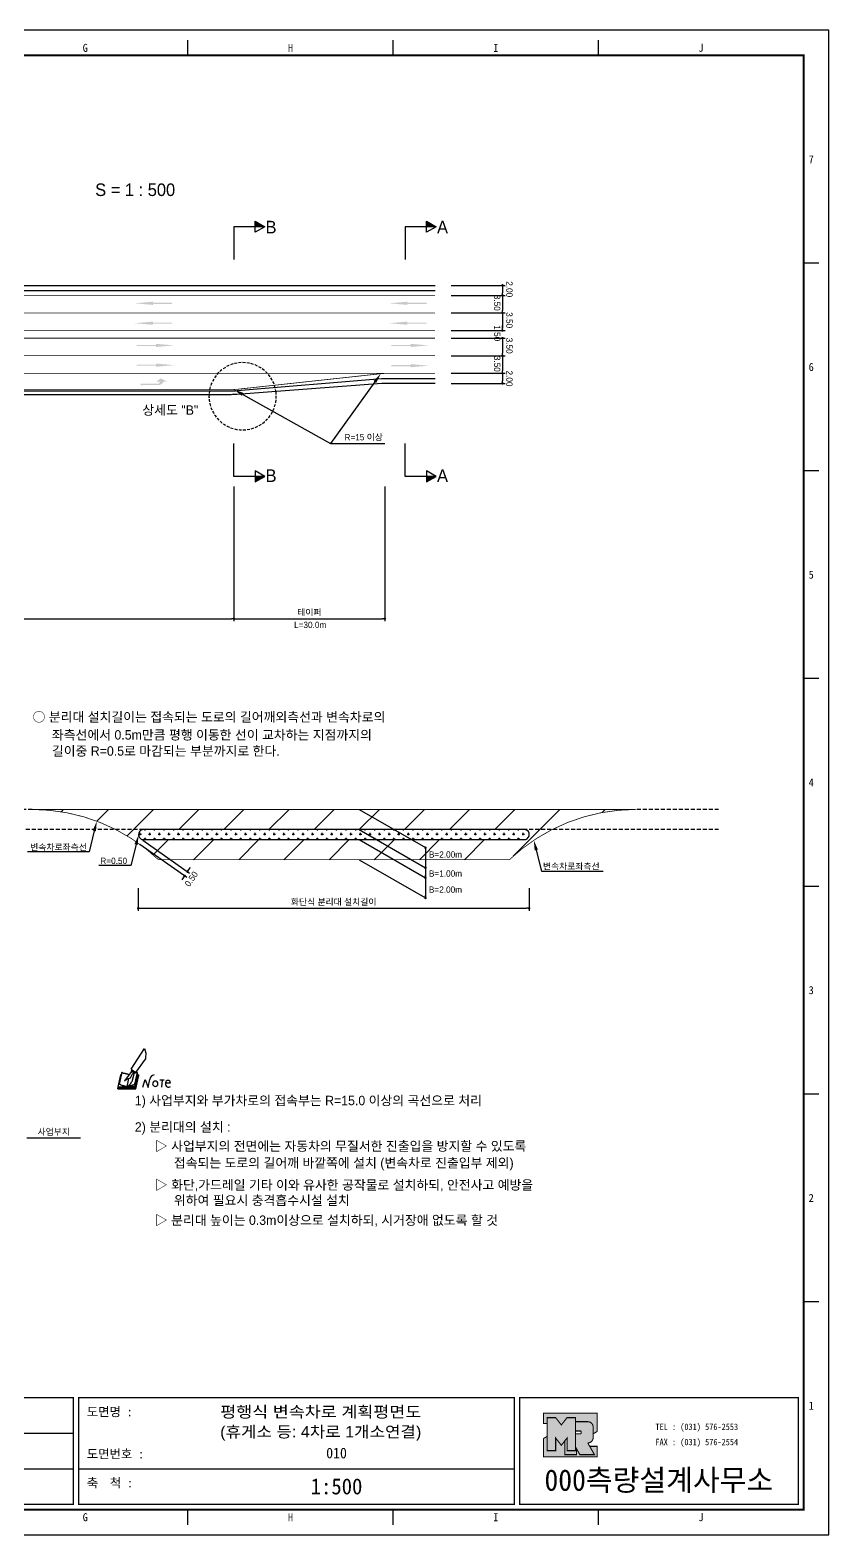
# Model space of a CAD drawing. Header units: millimetres. Extents: x 41 to 886, y -5 to 295.
# Drawn here: x 726.8 to 885.7, y -4.7 to 294.7 of the extents above; entities that cross this region are included whole.
import ezdxf
from ezdxf.enums import TextEntityAlignment as Align

# ---------------------------------------------------------------- set-up
doc = ezdxf.new("R2010")
doc.units = ezdxf.units.MM
doc.header["$LTSCALE"] = 0.25
doc.linetypes.add('HIDDEN', pattern=[9.525, 6.35, -3.175])
for name, color, linetype in [('CC-GSTR-0004', 4, 'Continuous'), ('CM-LANE-0030', 30, 'Continuous'), ('CZ-DIMT-0002', 7, 'Continuous'), ('CZ-LIN1-0007', 7, 'Continuous'), ('CZ-LIN2-0003', 3, 'Continuous'), ('CZ-LINE-0001', 7, 'Continuous'), ('CZ-TEXT-BOX0', 7, 'Continuous'), ('TITLE', 7, 'Continuous')]:
    doc.layers.add(name, color=color, linetype=linetype)
doc.styles.add('돋움', font='')
doc.styles.add('돋음체', font='')
doc.styles.get('돋움').set_extended_font_data('Dotum')
doc.styles.get('돋음체').set_extended_font_data('DotumChe')

# ---------------------------------------------------------------- blocks, each defined once
blk = doc.blocks.new('note')
for p, q in [((0.85, 3.5), (3.53, 7.57)), ((3.53, 7.57), (3.8, 6.64)), ((3.8, 6.64), (3.69, 5.72)), ((1, 3.1), (0.75, 2.77)), ((0.85, 3.5), (1.8, 2.79)), ((1, 3.4), (0.85, 3.21)), ((0.85, 3.21), (1.52, 2.71)), ((1.8, 2.79), (3.74, 5.46)), ((3.69, 5.72), (3.74, 5.46)), ((-1.24, 2.36), (-1.77, 0)), ((-1.77, 0), (1.77, 0)), ((-1.77, 0), (-1.77, -0.3)), ((-1.53, 0.52), (-1.55, 0.54)), ((-1.01, 2.9), (-1.53, 0.52)), ((-1.48, 0.48), (-1.53, 0.52)), ((-1.43, 0.44), (-1.48, 0.48)), ((-1.38, 0.41), (-1.43, 0.44)), ((-1.33, 0.4), (-1.38, 0.41)), ((-1.27, 0.37), (-1.33, 0.4)), ((-1.22, 0.35), (-1.27, 0.37)), ((-1.13, 2.36), (-1.24, 2.36)), ((-1.17, 0.33), (-1.22, 0.35)), ((-1.12, 0.32), (-1.17, 0.33)), ((-1.02, 0.25), (-1.12, 0.32)), ((-0.97, 0.22), (-1.02, 0.25)), ((-1, 2.9), (-1.01, 2.9)), ((-0.98, 2.85), (-1, 2.9)), ((-0.95, 2.8), (-0.98, 2.85)), ((-0.93, 0.21), (-0.97, 0.22)), ((-0.9, 2.75), (-0.95, 2.8)), ((-0.88, 0.19), (-0.93, 0.21)), ((-0.85, 2.72), (-0.9, 2.75)), ((-0.8, 0.18), (-0.88, 0.19)), ((-0.79, 2.69), (-0.85, 2.72)), ((-0.75, 0.17), (-0.8, 0.18)), ((-0.74, 2.68), (-0.79, 2.69)), ((-0.7, 0.16), (-0.75, 0.17)), ((-0.69, 2.65), (-0.74, 2.68)), ((-0.64, 0.15), (-0.7, 0.16)), ((-0.64, 2.65), (-0.69, 2.65)), ((-0.59, 2.63), (-0.64, 2.65)), ((-0.58, 0.14), (-0.64, 0.15)), ((-0.54, 2.62), (-0.59, 2.63)), ((-0.53, 0.13), (-0.58, 0.14)), ((-0.48, 2.61), (-0.54, 2.62)), ((-0.48, 0.12), (-0.53, 0.13)), ((-0.43, 2.61), (-0.48, 2.61)), ((-0.43, 0.11), (-0.48, 0.12)), ((0.75, 2.77), (-0.46, 1.16)), ((0.37, 2.24), (-0.46, 1.16)), ((-0.46, 1.16), (-0.08, 1.47)), ((-0.38, 2.59), (-0.43, 2.61)), ((-0.38, 0.08), (-0.43, 0.11)), ((-0.33, 2.59), (-0.38, 2.59)), ((-0.29, 0.06), (-0.38, 0.08)), ((-0.27, 2.58), (-0.33, 2.59)), ((-0.23, 0.05), (-0.29, 0.06)), ((-0.22, 2.57), (-0.27, 2.58)), ((-0.16, 0.04), (-0.23, 0.05)), ((-0.17, 2.56), (-0.22, 2.57)), ((-0.12, 2.55), (-0.17, 2.56)), ((-0.11, 0.03), (-0.16, 0.04)), ((-0.07, 2.53), (-0.12, 2.55)), ((-0.04, 0.02), (-0.11, 0.03)), ((-0.08, 1.47), (0.72, 1.75)), ((-0.01, 2.51), (-0.07, 2.53)), ((-0.05, -0.3), (-0.05, 0)), ((0, 0), (-0.04, 0.02)), ((0.04, 2.5), (-0.01, 2.51)), ((0.37, 1.63), (0, 0)), ((0, 0), (1.6, 0.53)), ((0, 0), (1.65, 0.18)), ((0, 0.01), (0.06, 0.04)), ((0, -0.3), (0, 0)), ((0.09, 2.48), (0.04, 2.5)), ((0.05, -0.3), (0.05, 0)), ((0.06, 0.04), (0.11, 0.07)), ((0.14, 2.48), (0.09, 2.48)), ((0.11, 0.07), (0.16, 0.09)), ((0.2, 2.47), (0.14, 2.48)), ((0.16, 0.09), (0.21, 0.12)), ((0.26, 2.43), (0.18, 2.46)), ((0.21, 0.12), (0.27, 0.14)), ((0.34, 2.4), (0.26, 2.43)), ((0.27, 0.14), (0.36, 0.19)), ((0.45, 2.37), (0.34, 2.4)), ((0.36, 0.19), (0.41, 0.22)), ((0.41, 0.22), (0.46, 0.27)), ((0.46, 0.27), (0.51, 0.3)), ((0.51, 0.3), (0.56, 0.34)), ((0.56, 0.34), (0.6, 0.4)), ((0.6, 0.4), (0.64, 0.45)), ((0.64, 0.45), (0.67, 0.51)), ((0.67, 0.51), (0.74, 0.58)), ((0.72, 1.75), (1.16, 2.53)), ((0.74, 0.58), (0.79, 0.63)), ((0.79, 0.63), (0.83, 0.68)), ((0.83, 0.68), (0.86, 0.73)), ((0.86, 0.73), (0.89, 0.79)), ((0.89, 0.84), (0.92, 0.89)), ((0.89, 0.79), (0.89, 0.84)), ((0.92, 0.89), (0.96, 0.95)), ((0.96, 0.95), (1.01, 0.97)), ((1.47, 2.74), (1.01, 0.97)), ((1.16, 2.53), (1.37, 2.82)), ((2.13, 2.84), (1.44, 2.63)), ((1.52, 2.71), (1.66, 2.9)), ((1.6, 0.53), (2.13, 2.84)), ((1.65, 0.18), (2.19, 2.48)), ((1.77, 0), (2.3, 2.36)), ((1.77, -0.3), (2.3, 2.07)), ((1.77, -0.38), (2.3, 1.99)), ((1.77, -0.44), (2.3, 1.93)), ((1.77, 0), (1.77, -0.3)), ((2.19, 2.48), (2.04, 2.47)), ((2.3, 2.36), (2.16, 2.36)), ((2.3, 2.36), (2.3, 2.07)), ((3.21, -0.08), (3.68, 1.4)), ((3.68, 1.4), (4.26, -0.14)), ((4.26, -0.14), (4.56, 1.44)), ((6.55, 1.34), (7.46, 1.34)), ((7.01, 1.34), (6.87, -0.11)), ((7.71, 0.77), (7.71, 0.55)), ((7.71, 0.77), (8.67, 0.77)), ((-1.77, -0.3), (1.77, -0.3)), ((-1.77, -0.43), (-1.77, -0.3)), ((-1.77, -0.37), (1.77, -0.37)), ((-1.77, -0.43), (1.77, -0.43))]:
    blk.add_line(p, q)
for centre, major_axis, start_param, end_param in [((0.4, 2.31), (0.0702, 0.0702), 3.283946, 6.425539), ((5.68, 1.23), (-0.806, 0.806), -0.591174, 0.597824), ((5.66, 0.58), (-0.378, 0.378), 3.926991, 10.210176), ((8.3, 0.49), (0.422, 0.422), 2.265602, 4.634911), ((8.19, 0.77), (-0.342, 0.342), 3.926991, 7.068583)]:
    blk.add_ellipse(centre, major_axis=major_axis, ratio=1, start_param=start_param, end_param=end_param)
blk = doc.blocks.new('_Dot')
at = {"color": 0, "linetype": 'ByBlock', "lineweight": -2}
blk.add_line((-0.5, 0), (-1, 0), dxfattribs=at)
at = {"color": 0, "linetype": 'ByBlock', "const_width": 0.5}
blk.add_lwpolyline([(-0.25, 0, 1), (0.25, 0, 1)], format="xyb", close=True, dxfattribs=at)

msp = doc.modelspace()

# ---------------------------------------------------------------- hatches: boundary and pattern name
at = {"layer": 'CM-LANE-0030'}
h = msp.add_hatch(dxfattribs=at)
h.set_pattern_fill('ANSI31', color=256, scale=2, style=0)
h.set_pattern_definition([(45, (-552.6665, 595.714), (-4.490128, 4.490128), [])])
h.paths.add_polyline_path([(822.12, 129.61, -0.191871), (847.22, 139.61), (727.22, 139.61, -0.191871), (752.32, 129.61)])
h.paths.add_polyline_path([(749.04, 133.61, 0.002096), (748.78, 133.79, -0.732581), (749.36, 135.61), (825.09, 135.61, -0.732581), (825.66, 133.79, 0.002096), (825.41, 133.61)], flags=16)
at = {"layer": 'CZ-LIN1-0007'}
for points in [[(751.21, 240.63), (751.21, 240.42), (755.03, 240.42), (755.03, 240.2), (751.21, 240.2), (751.21, 239.99), (747.56, 240.31)], [(801.85, 240.63), (801.85, 240.42), (805.68, 240.42), (805.68, 240.2), (801.85, 240.2), (801.85, 239.99), (798.2, 240.31)], [(751.21, 236.67), (751.21, 236.46), (755.03, 236.46), (755.03, 236.24), (751.21, 236.24), (751.21, 236.03), (747.56, 236.35)], [(801.85, 236.67), (801.85, 236.46), (805.68, 236.46), (805.68, 236.24), (801.85, 236.24), (801.85, 236.03), (798.2, 236.35)], [(751.82, 232.25), (751.82, 232.04), (747.99, 232.04), (747.99, 231.83), (751.82, 231.83), (751.82, 231.61), (755.47, 231.93)], [(802.46, 232.25), (802.46, 232.04), (798.64, 232.04), (798.64, 231.83), (802.46, 231.83), (802.46, 231.61), (806.11, 231.93)], [(751.82, 228.32), (751.82, 228.11), (747.99, 228.11), (747.99, 227.89), (751.82, 227.89), (751.82, 227.68), (755.47, 228)], [(802.46, 228.22), (802.46, 228.01), (798.64, 228.01), (798.64, 227.79), (802.46, 227.79), (802.46, 227.58), (806.11, 227.9)], [(752.33, 224.04, 0.267976), (753.35, 224.73), (753.98, 224.72), (752.81, 225.38), (751.87, 224.73), (752.56, 224.73, -0.504994), (752.25, 224.31), (748.79, 224.29), (748.79, 224.02)]]:
    msp.add_hatch(color=256, dxfattribs=at).paths.add_polyline_path(points)
at = {"layer": 'CZ-LIN2-0003'}
h = msp.add_hatch(dxfattribs=at)
h.set_pattern_fill('CROSS', color=256, scale=0.15, style=0)
h.set_pattern_definition([(0, (-552.6665, 595.7137), (0.9525, 0.9525), [0.47625, -1.42875]), (90, (-552.4283, 595.4756), (-0.9525, 0.9525), [0.47625, -1.42875])])
h.paths.add_polyline_path([(749.36, 135.61, 0.732581), (748.78, 133.79, -0.002096), (749.04, 133.61), (825.41, 133.61, -0.002096), (825.66, 133.79, 0.732581), (825.09, 135.61)])
at = {"layer": 'CZ-LINE-0001'}
for points in [[(771.55, 256.65), (771.55, 255.55), (773.46, 255.55)], [(805.66, 256.65), (805.66, 255.55), (807.57, 255.55)], [(773.46, 205.88), (771.55, 205.88), (771.55, 204.79)], [(807.57, 205.88), (805.66, 205.88), (805.66, 204.79)]]:
    msp.add_hatch(color=256, dxfattribs=at).paths.add_polyline_path(points)
at = {"layer": 'TITLE', "ltscale": 150}
h = msp.add_hatch(color=8, dxfattribs=at)
edge = h.paths.add_edge_path()
edge.add_line((839.6, 19.52), (828.93, 19.52))
edge.add_line((828.93, 19.52), (828.93, 17.44))
edge.add_line((828.93, 17.44), (829.64, 17.44))
edge.add_line((829.64, 17.44), (829.64, 18.61))
edge.add_line((829.64, 18.61), (831.33, 18.61))
edge.add_line((831.33, 18.61), (832.46, 17.16))
edge.add_line((832.46, 17.16), (833.59, 18.61))
edge.add_line((833.59, 18.61), (835.28, 18.61))
edge.add_line((835.28, 18.61), (835.28, 17.81))
edge.add_line((835.28, 17.81), (837.72, 17.81))
edge.add_arc((837.72, 16.75), 1.07, 0, 90, ccw=False)
edge.add_line((838.78, 16.75), (838.78, 15.38))
edge.add_line((838.78, 15.38), (839.6, 15.89))
edge.add_line((839.6, 15.89), (839.6, 19.52))
h.paths.add_polyline_path([(833.14, 13.99), (832.46, 13.11), (831.33, 14.56), (831.33, 12.05), (829.64, 12.05), (829.64, 14.9), (828.93, 14.46), (828.93, 10.83), (839.6, 10.83), (839.6, 12.91), (838.1, 12.91), (839.05, 11.25), (836.15, 11.25), (835.45, 12.47), (835.45, 11.25), (833.14, 11.25)])
msp.add_hatch(color=5, dxfattribs=at).paths.add_polyline_path([(835.28, 18.61), (833.59, 18.61), (832.46, 17.16), (831.33, 18.61), (829.64, 18.61), (829.64, 12.05), (831.33, 12.05), (831.33, 14.56), (832.46, 13.11), (833.59, 14.56), (833.59, 12.05), (835.28, 12.05)])
h = msp.add_hatch(color=161, dxfattribs=at)
edge = h.paths.add_edge_path()
edge.add_arc((837.72, 16.75), 1.07, 360, 450)
edge.add_line((837.72, 17.81), (835.28, 17.81))
edge.add_line((835.28, 17.81), (835.28, 15.96))
edge.add_line((835.28, 15.96), (836.27, 15.96))
edge.add_arc((836.27, 15.85), 0.113, 0, 90, ccw=False)
edge.add_line((836.39, 15.85), (836.39, 15.54))
edge.add_arc((836.27, 15.54), 0.113, 270, 360, ccw=False)
edge.add_line((836.27, 15.42), (835.28, 15.42))
edge.add_line((835.28, 15.42), (835.28, 12.05))
edge.add_line((835.28, 12.05), (833.59, 12.05))
edge.add_line((833.59, 12.05), (833.59, 14.56))
edge.add_line((833.59, 14.56), (833.14, 13.99))
edge.add_line((833.14, 13.99), (833.14, 11.25))
edge.add_line((833.14, 11.25), (835.45, 11.25))
edge.add_line((835.45, 11.25), (835.45, 12.47))
edge.add_line((835.45, 12.47), (836.15, 11.25))
edge.add_line((836.15, 11.25), (839.05, 11.25))
edge.add_line((839.05, 11.25), (837.72, 13.57))
edge.add_arc((837.72, 14.64), 1.07, 270, 360)
edge.add_line((838.78, 14.64), (838.78, 16.75))

# ---------------------------------------------------------------- linework, layer by layer
at = {"color": 0, "linetype": 'ByBlock', "lineweight": -2}
for p, q in [((820.75, 243.63), (820.75, 243.38)), ((820.75, 242.13), (820.75, 242.38)), ((820.75, 241.63), (820.75, 241.38)), ((820.75, 238.63), (820.75, 238.88)), ((820.75, 238.13), (820.75, 237.88)), ((820.75, 235.13), (820.75, 235.38)), ((820.75, 235.13), (820.75, 235.38)), ((820.75, 233.13), (820.75, 232.88)), ((820.75, 233.13), (820.75, 232.88)), ((820.75, 230.13), (820.75, 230.38)), ((820.75, 229.63), (820.75, 229.38)), ((820.75, 226.63), (820.75, 226.88)), ((820.75, 226.13), (820.75, 225.88)), ((820.75, 224.63), (820.75, 224.88)), ((805.42, 131.76), (805.42, 131.51)), ((757.39, 126.22), (757.24, 126.01)), ((758.25, 127.44), (758.39, 127.65)), ((805.42, 127.76), (805.42, 127.51)), ((805.42, 126.26), (805.42, 126.51)), ((805.42, 122.26), (805.42, 122.51))]:
    msp.add_line(p, q, dxfattribs=at)
at = {"color": 0, "linetype": 'ByBlock', "const_width": 0.25}
for points in [[(820.75, 243.76, 1), (820.75, 244.01, 1)], [(820.75, 241.76, 1), (820.75, 242.01, 1)], [(820.75, 242.01, 1), (820.75, 241.76, 1)], [(820.75, 238.26, 1), (820.75, 238.51, 1)], [(820.75, 238.51, 1), (820.75, 238.26, 1)], [(820.75, 235.01, 1), (820.75, 234.76, 1)], [(820.75, 235.01, 1), (820.75, 234.76, 1)], [(820.75, 233.26, 1), (820.75, 233.51, 1)], [(820.75, 233.26, 1), (820.75, 233.51, 1)], [(820.75, 229.76, 1), (820.75, 230.01, 1)], [(820.75, 230.01, 1), (820.75, 229.76, 1)], [(820.75, 226.51, 1), (820.75, 226.26, 1)], [(820.75, 226.26, 1), (820.75, 226.51, 1)], [(820.75, 224.51, 1), (820.75, 224.26, 1)], [(805.42, 131.88, 1), (805.42, 132.13, 1)], [(757.46, 126.32, 1), (757.6, 126.52, 1)], [(758.18, 127.34, 1), (758.03, 127.14, 1)], [(805.42, 127.88, 1), (805.42, 128.13, 1)], [(805.42, 126.13, 1), (805.42, 125.88, 1)], [(805.42, 122.13, 1), (805.42, 121.88, 1)]]:
    msp.add_lwpolyline(points, format="xyb", close=True, dxfattribs=at)
at = {"layer": 'CC-GSTR-0004'}
for p, q in [((547.33, 243.88), (807.33, 243.88)), ((547.33, 242.88), (807.33, 242.88))]:
    msp.add_line(p, q, dxfattribs=at)
for points in [[(662.58, 208.13, -0.414214), (677.33, 222.88), (766.71, 222.88), (766.71, 222.88, 0.020788), (767.96, 222.94), (767.96, 222.94), (796.71, 225.33), (796.71, 225.33, -0.020788), (797.96, 225.38), (807.33, 225.38)], [(807.33, 224.38), (797.9, 224.38, 0.018717), (796.77, 224.34), (767.89, 222.18, -0.018717), (766.77, 222.13), (677.33, 222.13, 0.414214), (663.33, 208.13)]]:
    msp.add_lwpolyline(points, format="xyb", dxfattribs=at)
at = {"layer": 'CM-LANE-0030', "const_width": 0.15}
for points in [[(547.33, 234.88), (807.33, 234.88)], [(547.33, 233.38), (807.33, 233.38)]]:
    msp.add_lwpolyline(points, dxfattribs=at)
msp.add_lwpolyline([(727.22, 139.61), (847.22, 139.61, 0.191871), (822.12, 129.61), (752.32, 129.61, 0.191871)], format="xyb", close=True, dxfattribs=at)
at = {"layer": 'CZ-LIN1-0007', "const_width": 0.15}
for points in [[(547.33, 241.88), (807.33, 241.88)], [(677.33, 226.38), (737.33, 226.38)]]:
    msp.add_lwpolyline(points, dxfattribs=at)
at = {"layer": 'CZ-LIN1-0007', "linetype": 'HIDDEN', "const_width": 0.15}
for points in [[(547.33, 238.38), (807.33, 238.38)], [(547.33, 229.88), (807.33, 229.88)], [(737.33, 226.38), (797.33, 226.38)]]:
    msp.add_lwpolyline(points, dxfattribs=at)
at = {"layer": 'CZ-LIN1-0007', "const_width": 0.15}
msp.add_lwpolyline([(807.33, 226.38), (798.14, 226.38, 0.026985), (796.53, 226.3), (796.53, 226.3), (768.14, 223.22, -0.026985), (766.52, 223.13), (677.33, 223.13, 0.414214), (662.33, 208.13)], format="xyb", dxfattribs=at)
at = {"layer": 'CZ-LIN2-0003'}
msp.add_lwpolyline([(825.41, 133.61, -0.002096), (825.66, 133.79, 0.732581), (825.09, 135.61), (749.36, 135.61, 0.732581), (748.78, 133.79, -0.002096), (749.04, 133.61)], format="xyb", close=True, dxfattribs=at)
at = {"layer": 'CZ-LINE-0001'}
for p, q in [((773.46, 255.55), (767.31, 255.55)), ((767.31, 255.55), (767.31, 249.01)), ((771.55, 254.46), (771.55, 256.65)), ((771.55, 256.65), (773.46, 255.55)), ((773.46, 255.55), (771.55, 254.46)), ((807.57, 255.55), (801.42, 255.55)), ((801.42, 255.55), (801.42, 249.01)), ((805.66, 254.46), (805.66, 256.65)), ((805.66, 256.65), (807.57, 255.55)), ((807.57, 255.55), (805.66, 254.46)), ((810.52, 243.88), (821.25, 243.88)), ((820.75, 243.38), (820.75, 242.38)), ((810.52, 241.88), (821.25, 241.88)), ((810.52, 241.88), (821.25, 241.88)), ((820.75, 241.38), (820.75, 238.88)), ((810.52, 238.38), (821.25, 238.38)), ((810.52, 238.38), (821.25, 238.38)), ((820.75, 237.88), (820.75, 235.38)), ((810.52, 234.88), (821.25, 234.88)), ((810.52, 234.88), (821.25, 234.88)), ((820.75, 235.38), (820.75, 235.88)), ((810.52, 233.38), (821.25, 233.38)), ((810.52, 233.38), (821.25, 233.38)), ((820.75, 232.88), (820.75, 232.38)), ((820.75, 232.88), (820.75, 230.38)), ((810.52, 229.88), (821.25, 229.88)), ((810.52, 229.88), (821.25, 229.88)), ((820.75, 229.38), (820.75, 226.88)), ((810.52, 226.38), (821.25, 226.38)), ((810.52, 226.38), (821.25, 226.38)), ((820.75, 225.88), (820.75, 224.88)), ((810.52, 224.38), (821.25, 224.38)), ((767.31, 205.88), (767.31, 212.43)), ((786.55, 212.41), (797.33, 212.41)), ((801.42, 205.88), (801.42, 212.43)), ((773.46, 205.88), (771.55, 206.98)), ((771.55, 206.98), (771.55, 204.79)), ((807.57, 205.88), (805.66, 206.98)), ((805.66, 206.98), (805.66, 204.79)), ((773.46, 205.88), (767.31, 205.88)), ((767.33, 203.84), (767.33, 177.06)), ((767.33, 203.84), (767.33, 177.06)), ((771.55, 204.79), (773.46, 205.88)), ((797.33, 203.84), (797.33, 177.06)), ((807.57, 205.88), (801.42, 205.88)), ((805.66, 204.79), (807.57, 205.88)), ((677.83, 177.56), (766.83, 177.56)), ((767.83, 177.56), (796.83, 177.56)), ((792.26, 139.61), (805.42, 132.01)), ((792.26, 135.61), (805.42, 128.01)), ((748.62, 132.68), (757.94, 126.13)), ((749.19, 133.5), (758.51, 126.95)), ((792.26, 133.61), (805.42, 126.01)), ((805.42, 132.01), (805.42, 122.01)), ((792.26, 129.61), (805.42, 122.01)), ((757.24, 126.01), (756.95, 125.6)), ((758.39, 127.65), (758.68, 128.06)), ((748.3, 123.98), (748.3, 119.45)), ((826.04, 123.98), (826.04, 119.45)), ((748.8, 119.95), (825.54, 119.95)), ((726.11, 74.3), (736.83, 74.3))]:
    msp.add_line(p, q, dxfattribs=at)
at = {"layer": 'CZ-LINE-0001', "linetype": 'HIDDEN', "ltscale": 0.35}
msp.add_line((775.71, 222.61), (775.71, 222.61), dxfattribs=at)
at = {"layer": 'CZ-LINE-0001', "linetype": 'HIDDEN', "ltscale": 0.5}
for p, q in [((727.22, 139.61), (710.7, 139.61)), ((863.75, 139.61), (847.22, 139.61)), ((749.36, 135.61), (710.7, 135.61)), ((863.75, 135.61), (825.09, 135.61))]:
    msp.add_line(p, q, dxfattribs=at)
at = {"layer": 'CZ-LINE-0001'}
for points in [[(795.36, 224.67), (786.55, 212.41)], [(769.08, 222.18), (786.55, 212.41)], [(739.56, 135.34), (738.51, 131.16), (726.28, 131.16)], [(747.87, 132.62), (746.82, 128.44), (740.48, 128.44)]]:
    msp.add_lwpolyline(points, dxfattribs=at)
at = {"layer": 'CZ-LINE-0001', "extrusion": (0, 0, -1)}
msp.add_lwpolyline([(-827.47, 131.54), (-828.52, 127.36), (-840.75, 127.36)], dxfattribs=at)
at = {"layer": 'CZ-LINE-0001', "linetype": 'HIDDEN', "ltscale": 0.35}
msp.add_arc((769.06, 221.82), 6.7, 6.7667, 6.749, dxfattribs=at)
at = {"layer": 'CZ-LINE-0001'}
for points in [[(795.09, 224.87), (796.53, 226.3), (795.63, 224.48)], [(768.92, 221.89), (767.33, 223.16), (769.24, 222.47)], [(739.24, 135.43), (740.05, 137.28), (739.89, 135.26)], [(747.55, 132.7), (748.36, 134.56), (748.19, 132.54)]]:
    msp.add_solid(points, dxfattribs=at)
at = {"layer": 'CZ-LINE-0001', "extrusion": (0, 0, -1)}
msp.add_solid([(-827.8, 131.62), (-826.98, 133.48), (-827.15, 131.46)], dxfattribs=at)
at = {"layer": 'TITLE', "color": 7, "linetype": 'Continuous'}
for p, q in [((758.17, 289.62), (758.17, 292.65)), ((799, 289.62), (799, 292.65)), ((839.82, 289.62), (839.82, 292.65)), ((883.67, 248.29), (880.65, 248.29)), ((883.67, 206.96), (880.65, 206.96)), ((883.67, 165.64), (880.65, 165.64)), ((883.67, 124.31), (880.65, 124.31)), ((883.67, 82.98), (880.65, 82.98)), ((883.67, 41.65), (880.65, 41.65)), ((758.17, -2.7), (758.17, 0.32)), ((799, -2.7), (799, 0.32)), ((839.82, -2.7), (839.82, 0.32))]:
    msp.add_line(p, q, dxfattribs=at)
at = {"layer": 'TITLE', "ltscale": 150}
for p, q in [((648.8, 15.53), (735.41, 15.53)), ((648.8, 8.46), (735.41, 8.46)), ((736.47, 8.46), (823.08, 8.46))]:
    msp.add_line(p, q, dxfattribs=at)
at = {"layer": 'TITLE'}
msp.add_line((880.76, 0.32), (471.9, 0.32), dxfattribs=at)
msp.add_lwpolyline([(462.32, -4.71), (885.68, -4.71), (885.68, 294.66), (462.32, 294.66)], close=True, dxfattribs=at)
at = {"layer": 'TITLE', "linetype": 'Continuous', "const_width": 0.403}
msp.add_lwpolyline([(472.4, 0.32), (472.4, 289.62), (880.65, 289.62), (880.65, 0.32)], close=True, dxfattribs=at)
at = {"layer": 'TITLE', "ltscale": 150}
for points, const_width in [([(735.41, 1.38), (648.8, 1.38), (648.8, 22.6), (735.41, 22.6)], 0.265), ([(736.47, 22.6), (823.08, 22.6), (823.08, 1.38), (736.47, 1.38)], 0.265), ([(879.58, 22.6), (879.58, 1.38), (824.14, 1.38), (824.14, 22.6), (879.58, 22.6)], 0.265), ([(835.28, 18.61), (833.59, 18.61), (832.46, 17.16), (831.33, 18.61), (829.64, 18.61), (829.64, 12.05), (831.33, 12.05), (831.33, 14.56), (832.46, 13.11), (833.59, 14.56), (833.59, 12.05), (835.28, 12.05)], 0.212), ([(833.14, 13.99), (832.46, 13.11), (831.33, 14.56), (831.33, 12.05), (829.64, 12.05), (829.64, 14.9), (828.93, 14.46), (828.93, 10.83), (839.6, 10.83), (839.6, 12.91), (838.1, 12.91), (839.05, 11.25), (836.15, 11.25), (835.45, 12.47), (835.45, 11.25), (833.14, 11.25)], 0.212)]:
    msp.add_lwpolyline(points, close=True, dxfattribs=dict(at, const_width=const_width))
at = {"layer": 'TITLE', "ltscale": 150, "const_width": 0.212}
for points in [[(839.6, 19.52), (828.93, 19.52), (828.93, 17.44), (829.64, 17.44), (829.64, 18.61), (831.33, 18.61), (832.46, 17.16), (833.59, 18.61), (835.28, 18.61), (835.28, 17.81), (837.72, 17.81, -0.414214), (838.78, 16.75), (838.78, 15.38), (839.6, 15.89)], [(838.78, 16.75, 0.414214), (837.72, 17.81), (835.28, 17.81), (835.28, 15.96), (836.27, 15.96, -0.414214), (836.39, 15.85), (836.39, 15.54, -0.414214), (836.27, 15.42), (835.28, 15.42), (835.28, 12.05), (833.59, 12.05), (833.59, 14.56), (833.14, 13.99), (833.14, 11.25), (835.45, 11.25), (835.45, 12.47), (836.15, 11.25), (839.05, 11.25), (837.72, 13.57, 0.414214), (838.78, 14.64)]]:
    msp.add_lwpolyline(points, format="xyb", close=True, dxfattribs=at)

# ---------------------------------------------------------------- block references
at = {"layer": 'CZ-LINE-0001', "xscale": 0.5, "yscale": 0.5, "zscale": 0.5}
for p in [(767.33, 177.56), (797.33, 177.56), (826.04, 119.95)]:
    msp.add_blockref('_Dot', p, dxfattribs=at)
at = {"layer": 'CZ-LINE-0001', "xscale": 0.5, "yscale": 0.5, "zscale": 0.5, "rotation": 180}
for p in [(767.33, 177.56), (748.3, 119.95)]:
    msp.add_blockref('_Dot', p, dxfattribs=at)
at = {"layer": 'CZ-TEXT-BOX0'}
msp.add_blockref('note', (746.02, 84.46), dxfattribs=at)

# ---------------------------------------------------------------- texts
at = {"layer": 'CZ-DIMT-0002', "style": '돋움'}
for s, height, p in [('B', 2.5, (774.71, 255.47)), ('A', 2.5, (808.82, 255.47)), ('상세도 "B"', 1.875, (754.68, 219.07)), ('R=15 이상', 1.25, (793.14, 213.66)), ('B', 2.5, (774.71, 206.02)), ('A', 2.5, (808.82, 206.02)), ('L=30.0m', 1.25, (782.5, 176.33))]:
    msp.add_text(s, height=height, dxfattribs=at).set_placement(p, align=Align.MIDDLE_CENTER)
for s, p in [('2.00', (821.5, 244.7)), ('3.50', (819.07, 242)), ('3.50', (821.5, 238.54)), ('1.50', (819.07, 235.95)), ('3.50', (821.5, 233.47)), ('3.50', (819.07, 229.86)), ('2.00', (821.5, 226.94))]:
    msp.add_text(s, height=1.25, rotation=270, dxfattribs=at).set_placement(p)
for s, p in [('○ 분리대 설치길이는 접속되는 도로의 길어깨외측선과 변속차로의', (727.27, 158.01)), ('좌측선에서 0.5m만큼 평행 이동한 선이 교차하는 지점까지의', (731.12, 154.45)), ('길이중 R=0.5로 마감되는 부분까지로 한다.', (731.12, 151.25)), ('1) 사업부지와 부가차로의 접속부는 R=15.0 이상의 곡선으로 처리', (747.62, 81.71)), ('2) 분리대의 설치 :', (747.62, 76.44)), ('▷ 사업부지의 전면에는 자동차의 무질서한 진출입을 방지할 수 있도록', (751.6, 72.64)), ('접속되는 도로의 길어깨 바깥쪽에 설치 (변속차로 진출입부 제외)', (755.39, 69.31)), ('▷ 화단,가드레일 기타 이와 유사한 공작물로 설치하되, 안전사고 예방을', (751.6, 64.91)), ('위하여 필요시 충격흡수시설 설치', (755.39, 61.84)), ('▷ 분리대 높이는 0.3m이상으로 설치하되, 시거장애 없도록 할 것', (751.6, 57.9))]:
    msp.add_text(s, height=1.875, dxfattribs=at).set_placement(p, align=Align.MIDDLE_LEFT)
for s, p in [('변속차로좌측선', (726.81, 131.48)), ('R=0.50', (740.76, 128.76)), ('B=2.00m', (806.12, 130.02)), ('변속차로좌측선', (828.8, 127.67)), ('B=1.00m', (806.12, 126.24)), ('B=2.00m', (806.12, 123.04)), ('사업부지', (728.27, 74.83))]:
    msp.add_text(s, height=1.25, dxfattribs=at).set_placement(p)
at = {"layer": 'CZ-LINE-0001', "style": '돋움'}
msp.add_text('0.50', height=1.25, rotation=54.9032, dxfattribs=at).set_placement((758.44, 124.13))
at = {"layer": 'CZ-LINE-0001', "char_height": 1.25, "attachment_point": 5, "style": '돋움'}
for s, insert in [('\\A1;테이퍼', (782.33, 178.76)), ('\\A1;화단식 분리대 설치길이', (787.17, 121.14))]:
    msp.add_mtext(s, dxfattribs=dict(at, insert=insert))
at = {"layer": 'TITLE', "color": 3, "linetype": 'Continuous', "style": '돋음체'}
for s, p in [('G', (737.76, 291.13)), ('H', (778.58, 291.13)), ('I', (819.41, 291.13)), ('J', (860.23, 291.13)), ('7', (882.16, 268.96)), ('6', (882.16, 227.63)), ('5', (882.16, 186.31)), ('4', (882.16, 144.98)), ('3', (882.16, 103.65)), ('2', (882.16, 62.32)), ('1', (882.16, 20.99)), ('G', (737.76, -1.19)), ('H', (778.58, -1.19)), ('I', (819.41, -1.19)), ('J', (860.23, -1.19))]:
    msp.add_text(s, height=1.59, dxfattribs=at).set_placement(p, align=Align.MIDDLE)
at = {"layer": 'TITLE', "style": '돋움'}
msp.add_text('S = 1 : 500', height=2.5, dxfattribs=at).set_placement((739.73, 262.9), align=Align.MIDDLE_LEFT)
for s, width, p, p2 in [('평행식 변속차로 계획평면도', 1.010039, (764.6, 18.64), (804.6, 18.64)), ('(휴게소 등: 4차로 1개소연결)', 0.965102, (764.6, 14.68), (804.6, 14.68))]:
    msp.add_text(s, height=2.25, dxfattribs=dict(at, width=width)).set_placement(p, p2, align=Align.FIT)
at = {"layer": 'TITLE', "style": '돋음체'}
for s, p in [('도면명 :', (738.06, 18.89)), ('도면번호 :', (738.06, 10.5)), ('축  척 :', (738.06, 4.74))]:
    msp.add_text(s, height=1.804, dxfattribs=at).set_placement(p)
at = {"layer": 'TITLE', "color": 180, "style": '돋음체'}
for s, p in [('TEL : (031) 576-2553', (851.17, 16.16)), ('FAX : (031) 576-2554', (851.17, 13.13))]:
    msp.add_text(s, height=1.2733, dxfattribs=at).set_placement(p)
at = {"layer": 'TITLE', "linetype": 'Continuous', "style": '돋음체'}
for s, height, p in [('010', 2.122, (787.74, 11.56)), ('1:500', 3.183, (787.74, 4.92))]:
    msp.add_text(s, height=height, dxfattribs=at).set_placement(p, align=Align.MIDDLE)
at = {"layer": 'TITLE', "color": 180, "style": '돋음체'}
msp.add_text('000측량설계사무소', height=4.244, dxfattribs=at).set_placement((851.86, 4.07), align=Align.CENTER)

doc.saveas('drawing.dxf')
